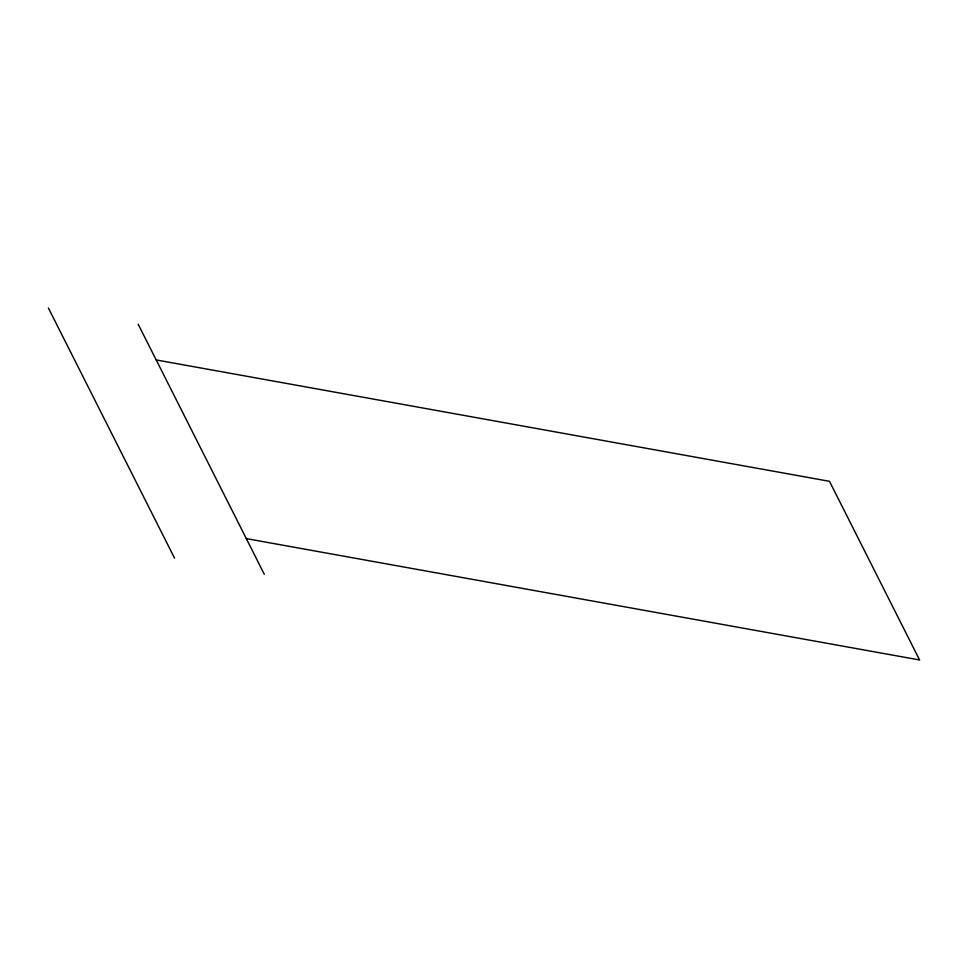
<?xml version="1.0" encoding="UTF-8"?>
<svg xmlns="http://www.w3.org/2000/svg" width="968" height="968" viewBox="0 0 968 968"><rect width="100%" height="100%" fill="white"/><g stroke="black" fill="none" stroke-linecap="round" stroke-linejoin="round"><path stroke-width="1.45" d="M156.199 359.939L829.491 481.314L919.6 659.982L246.308 538.607M138.17 324.207L264.325 574.339M48.4 308.018L174.555 558.161"/></g></svg>
